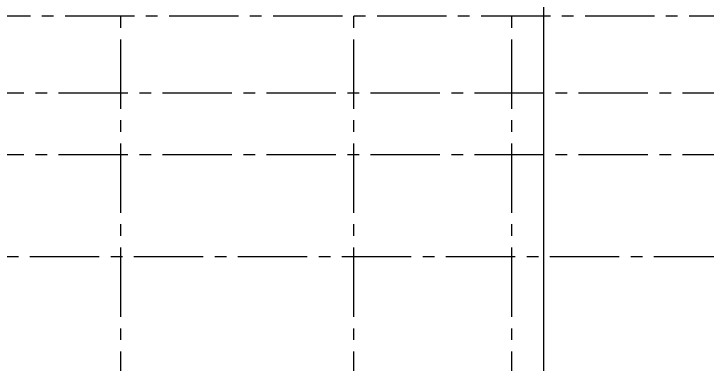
# Model space of a CAD drawing. Header units: inches. Extents: x 30000 to 34048, y 0 to 3165.
# Drawn here: x 31839.6 to 32199.6, y 1475.4 to 1657.3 of the extents above; entities that cross this region are included whole.
import ezdxf

# ---------------------------------------------------------------- set-up
doc = ezdxf.new("R2010")
doc.units = ezdxf.units.IN
doc.header["$LTSCALE"] = 48
doc.header["$MEASUREMENT"] = 0
doc.linetypes.add('CENTER2', pattern=[1.125, 0.75, -0.125, 0.125, -0.125])
doc.linetypes.add('HIDDEN', pattern=[0.375, 0.25, -0.125])
for name, color, linetype in [('_0_Objects', 8, 'Continuous'), ('A-Grid(3-32)', 8, 'CENTER2'), ('A-Roof-Below', 8, 'Continuous')]:
    doc.layers.add(name, color=color, linetype=linetype)

# ---------------------------------------------------------------- blocks, each defined once
blk = doc.blocks.new('5th FLOOR CORE & SHELL')
at = {"layer": 'A-Roof-Below'}
blk.add_lwpolyline([(9454.87, -14574.87), (9454.87, -14352.12), (10099.12, -14352.12), (10099.12, -14574.87)], dxfattribs=at)
blk = doc.blocks.new('5TH FLOOR - STRUCTURAL GRID')
at = {"layer": 'A-Grid(3-32)'}
for p, q in [((9879.5, -13426.01), (9879.5, -15409.77)), ((10000.5, -13426.01), (10000.5, -15409.77)), ((10082.5, -13426.01), (10082.5, -15409.77)), ((8122.72, -14385.75), (11876.28, -14385.75)), ((8119.38, -14425.75), (11879.61, -14425.75)), ((8119.38, -14457.75), (11879.61, -14457.75)), ((8104.5, -14510.75), (11894.5, -14510.75))]:
    blk.add_line(p, q, dxfattribs=at)

msp = doc.modelspace()

# ---------------------------------------------------------------- block references
at = {"layer": '_0_Objects', "linetype": 'HIDDEN'}
msp.add_blockref('5TH FLOOR - STRUCTURAL GRID', (22015.5, 16042.01), dxfattribs=at)
at = {"layer": '_0_Objects'}
msp.add_blockref('5th FLOOR CORE & SHELL', (22015.5, 16042.01), dxfattribs=at)

doc.saveas('drawing.dxf')
